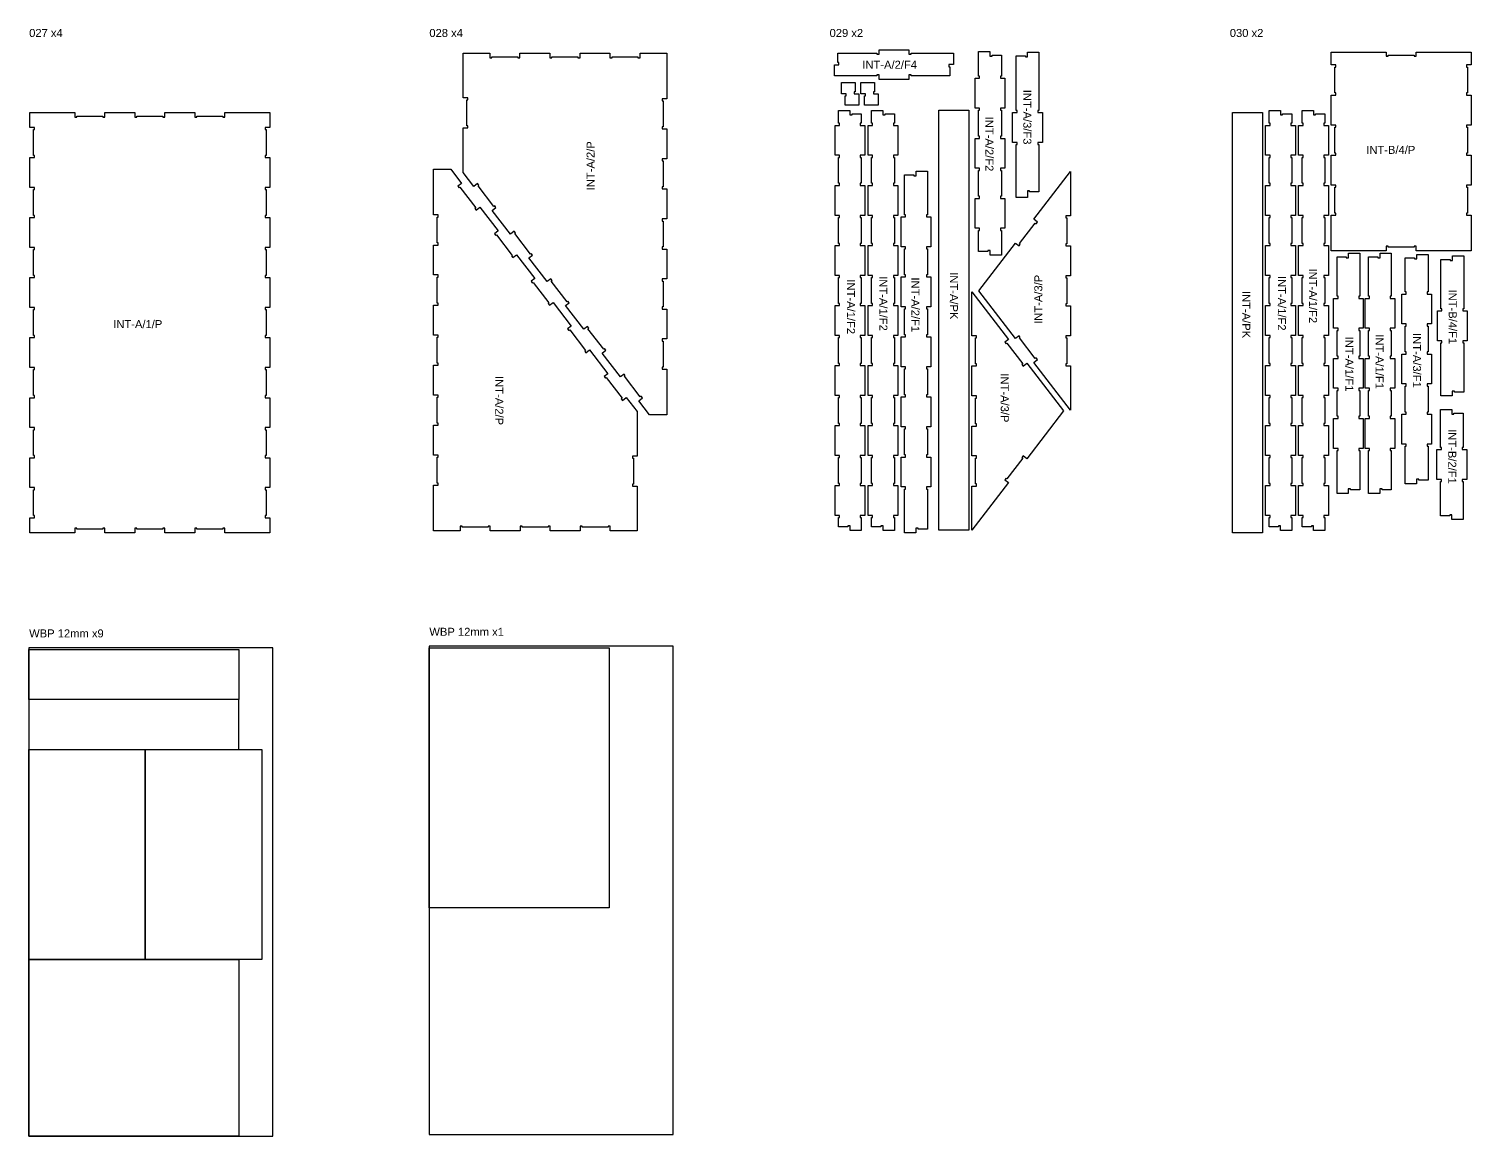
# Model space of a CAD drawing. Header units: millimetres. Extents: x -4719 to 10560, y -11118 to 9307.
# Drawn here: x -4650 to 2558, y -11118 to -5585 of the extents above; entities that cross this region are included whole.
import ezdxf

# ---------------------------------------------------------------- set-up
doc = ezdxf.new("R2010")
doc.units = ezdxf.units.MM
doc.header["$MEASUREMENT"] = 0
for name, color, linetype, true_color in [('00_SHEET_12MMWBP', 18, 'Continuous', 0x4c0000), ('0_SHEET_BIRCHPLY_2440X1220', 1, 'Continuous', 0xff0000), ('1_ANYTOOL_1MMDEEP_INSIDE', 2, 'Continuous', 0xffff00), ('6_ANYTOOL_CUTTHROUGH_OUTSI', 5, 'Continuous', 0x0000ff)]:
    doc.layers.add(name, color=color, linetype=linetype, true_color=true_color)
doc.styles.add('textstyle12', font='standard')
doc.styles.add('textstyle13', font='standard')
doc.styles.add('textstyle14', font='standard')
doc.styles.add('textstyle168', font='standard')
doc.styles.add('textstyle169', font='standard')
doc.styles.add('textstyle170', font='standard')
doc.styles.add('textstyle171', font='standard')
doc.styles.add('textstyle172', font='standard')
doc.styles.add('textstyle173', font='standard')
doc.styles.add('textstyle174', font='standard')
doc.styles.add('textstyle175', font='standard')
doc.styles.add('textstyle176', font='standard')
doc.styles.add('textstyle177', font='standard')
doc.styles.add('textstyle178', font='standard')
doc.styles.add('textstyle179', font='standard')
doc.styles.add('textstyle180', font='standard')
doc.styles.add('textstyle181', font='standard')
doc.styles.add('textstyle182', font='standard')
doc.styles.add('textstyle183', font='standard')
doc.styles.add('textstyle184', font='standard')
doc.styles.add('textstyle185', font='standard')
doc.styles.add('textstyle201', font='standard')
doc.styles.add('textstyle202', font='standard')
doc.styles.add('textstyle52', font='standard')
doc.styles.add('textstyle53', font='standard')
doc.styles.add('textstyle54', font='standard')
doc.styles.add('textstyle55', font='standard')

msp = doc.modelspace()

# ---------------------------------------------------------------- linework, layer by layer
at = {"layer": '00_SHEET_12MMWBP'}
for points in [[(-4649.6, -8677.8), (-4649.6, -11117.8), (-3429.6, -11117.8), (-3429.6, -8677.8)], [(-2649.6, -8669.7), (-2649.6, -11109.7), (-1429.6, -11109.7), (-1429.6, -8669.7)]]:
    msp.add_lwpolyline(points, close=True, dxfattribs=at)
at = {"layer": '6_ANYTOOL_CUTTHROUGH_OUTSI'}
for points in [[(-251.4, -5838.7), (-400.9, -5838.7), (-400.9, -5815.7), (-411.4, -5815.7), (-411.4, -5820.7), (-624, -5820.7), (-624, -5764.2), (-601, -5764.2), (-601, -5753.7), (-606, -5753.7), (-606, -5707.2), (-411.4, -5707.2), (-411.4, -5712.2), (-400.9, -5712.2), (-400.9, -5689.2), (-251.4, -5689.2), (-251.4, -5712.2), (-240.9, -5712.2), (-240.9, -5707.2), (-28.3, -5707.2), (-28.3, -5763.7), (-51.3, -5763.7), (-51.3, -5774.2), (-46.3, -5774.2), (-46.3, -5820.7), (-240.9, -5820.7), (-240.9, -5815.7), (-251.4, -5815.7)], [(-1548, -7513.3), (-1601.9, -7443.2), (-1583.7, -7429.2), (-1590.1, -7420.8), (-1594, -7423.9), (-1673, -7321.2), (-1669, -7318.2), (-1675.4, -7309.9), (-1693.7, -7323.9), (-1784.8, -7205.4), (-1766.6, -7191.4), (-1773, -7183.1), (-1776.9, -7186.1), (-1855.9, -7083.5), (-1851.9, -7080.4), (-1858.3, -7072.1), (-1876.6, -7086.1), (-1967.7, -6967.6), (-1949.5, -6953.6), (-1955.9, -6945.3), (-1959.9, -6948.3), (-2038.8, -6845.7), (-2034.9, -6842.6), (-2041.3, -6834.3), (-2059.5, -6848.3), (-2150.6, -6729.8), (-2132.4, -6715.8), (-2138.8, -6707.5), (-2142.8, -6710.5), (-2221.7, -6607.9), (-2217.8, -6604.8), (-2224.2, -6596.5), (-2242.4, -6610.5), (-2333.6, -6492), (-2315.3, -6478), (-2321.7, -6469.7), (-2325.7, -6472.7), (-2404.6, -6370.1), (-2400.7, -6367), (-2407.1, -6358.7), (-2425.3, -6372.7), (-2479.3, -6302.6), (-2479.3, -6079.9), (-2456.3, -6079.9), (-2456.3, -6069.4), (-2461.3, -6069.4), (-2461.3, -5939.9), (-2456.3, -5939.9), (-2456.3, -5929.4), (-2479.3, -5929.4), (-2479.3, -5706.8), (-2345.8, -5706.8), (-2345.8, -5729.8), (-2335.3, -5729.8), (-2335.3, -5724.8), (-2205.8, -5724.8), (-2205.8, -5729.8), (-2195.3, -5729.8), (-2195.3, -5706.8), (-2045.8, -5706.8), (-2045.8, -5729.8), (-2035.3, -5729.8), (-2035.3, -5724.8), (-1905.8, -5724.8), (-1905.8, -5729.8), (-1895.3, -5729.8), (-1895.3, -5706.8), (-1745.8, -5706.8), (-1745.8, -5729.8), (-1735.3, -5729.8), (-1735.3, -5724.8), (-1605.8, -5724.8), (-1605.8, -5729.8), (-1595.3, -5729.8), (-1595.3, -5706.8), (-1461.8, -5706.8), (-1461.8, -5934.8), (-1484.8, -5934.8), (-1484.8, -5945.3), (-1479.8, -5945.3), (-1479.8, -6074.8), (-1484.8, -6074.8), (-1484.8, -6085.3), (-1461.8, -6085.3), (-1461.8, -6234.8), (-1484.8, -6234.8), (-1484.8, -6245.3), (-1479.8, -6245.3), (-1479.8, -6374.8), (-1484.8, -6374.8), (-1484.8, -6385.3), (-1461.8, -6385.3), (-1461.8, -6534.8), (-1484.8, -6534.8), (-1484.8, -6545.3), (-1479.8, -6545.3), (-1479.8, -6674.8), (-1484.8, -6674.8), (-1484.8, -6685.3), (-1461.8, -6685.3), (-1461.8, -6834.8), (-1484.8, -6834.8), (-1484.8, -6845.3), (-1479.8, -6845.3), (-1479.8, -6974.8), (-1484.8, -6974.8), (-1484.8, -6985.3), (-1461.8, -6985.3), (-1461.8, -7134.8), (-1484.8, -7134.8), (-1484.8, -7145.3), (-1479.8, -7145.3), (-1479.8, -7274.8), (-1484.8, -7274.8), (-1484.8, -7285.3), (-1461.8, -7285.3), (-1461.8, -7513.3)], [(78.9, -6132.3), (101.9, -6132.3), (101.9, -6121.8), (96.9, -6121.8), (96.9, -5992.3), (101.9, -5992.3), (101.9, -5981.8), (78.9, -5981.8), (78.9, -5832.3), (101.9, -5832.3), (101.9, -5821.8), (96.9, -5821.8), (96.9, -5698.3), (153.4, -5698.3), (153.4, -5721.3), (163.9, -5721.3), (163.9, -5716.3), (210.4, -5716.3), (210.4, -5821.8), (205.4, -5821.8), (205.4, -5832.3), (228.4, -5832.3), (228.4, -5981.8), (205.4, -5981.8), (205.4, -5992.3), (210.4, -5992.3), (210.4, -6121.8), (205.4, -6121.8), (205.4, -6132.3), (228.4, -6132.3), (228.4, -6281.8), (205.4, -6281.8), (205.4, -6292.3), (210.4, -6292.3), (210.4, -6421.8), (205.4, -6421.8), (205.4, -6432.3), (228.4, -6432.3), (228.4, -6581.8), (205.4, -6581.8), (205.4, -6592.3), (210.4, -6592.3), (210.4, -6715.8), (153.9, -6715.8), (153.9, -6692.8), (143.4, -6692.8), (143.4, -6697.8), (96.9, -6697.8), (96.9, -6592.3), (101.9, -6592.3), (101.9, -6581.8), (78.9, -6581.8), (78.9, -6432.3), (101.9, -6432.3), (101.9, -6421.8), (96.9, -6421.8), (96.9, -6292.3), (101.9, -6292.3), (101.9, -6281.8), (78.9, -6281.8)], [(266.6, -6152.9), (266.6, -6003.4), (289.6, -6003.4), (289.6, -5992.9), (284.6, -5992.9), (284.5, -5720.4), (331, -5720.4), (331, -5725.4), (341.5, -5725.4), (341.5, -5702.4), (398, -5702.4), (398.1, -5992.9), (393.1, -5992.9), (393.1, -6003.4), (416.1, -6003.4), (416.1, -6152.9), (393.1, -6152.9), (393.1, -6163.4), (398.1, -6163.4), (398.1, -6400), (351.6, -6400), (351.6, -6395), (341.1, -6395), (341.1, -6427), (284.6, -6427), (284.6, -6163.4), (289.6, -6163.4), (289.6, -6152.9)], [(1858.6, -5916.2), (1881.6, -5916.2), (1881.6, -5905.7), (1876.6, -5905.7), (1876.6, -5776.2), (1881.6, -5776.2), (1881.6, -5765.7), (1858.6, -5765.7), (1858.6, -5702.5), (2133.1, -5702.5), (2133.2, -5721.5), (2143.7, -5721.5), (2143.7, -5716.5), (2273.2, -5716.5), (2273.2, -5721.5), (2283.7, -5721.5), (2283.6, -5702.5), (2558.1, -5702.5), (2558.1, -5765.7), (2535.1, -5765.7), (2535.1, -5776.2), (2540.1, -5776.2), (2540.1, -5905.7), (2535.1, -5905.7), (2535.1, -5916.2), (2558.1, -5916.2), (2558.1, -6065.7), (2535.1, -6065.7), (2535.1, -6076.2), (2540.1, -6076.2), (2540.1, -6205.7), (2535.1, -6205.7), (2535.1, -6216.2), (2558.1, -6216.2), (2558.1, -6365.7), (2535.1, -6365.7), (2535.1, -6376.2), (2540.1, -6376.2), (2540.1, -6505.7), (2535.1, -6505.7), (2535.1, -6516.2), (2558.1, -6516.2), (2558.1, -6694.8), (2283.6, -6694.8), (2283.6, -6671.8), (2273.1, -6671.8), (2273.1, -6676.8), (2143.6, -6676.8), (2143.6, -6671.8), (2133.1, -6671.8), (2133.1, -6694.8), (1858.6, -6694.8), (1858.6, -6516.2), (1881.6, -6516.2), (1881.6, -6505.7), (1876.6, -6505.7), (1876.6, -6376.2), (1881.6, -6376.2), (1881.6, -6365.7), (1858.6, -6365.7), (1858.6, -6216.2), (1881.6, -6216.2), (1881.6, -6205.7), (1876.6, -6205.7), (1876.6, -6076.2), (1881.6, -6076.2), (1881.6, -6065.7), (1858.6, -6065.7)], [(-501.8, -5966.8), (-570.4, -5966.8), (-570.4, -5919.8), (-565.4, -5919.8), (-565.4, -5909.8), (-588.4, -5909.8), (-588.4, -5852.8), (-519.8, -5852.8), (-519.8, -5899.8), (-524.8, -5899.8), (-524.8, -5909.8), (-501.8, -5909.8)], [(-404.8, -5966.8), (-473.4, -5966.8), (-473.4, -5919.8), (-468.4, -5919.8), (-468.4, -5909.8), (-491.4, -5909.8), (-491.4, -5852.8), (-422.8, -5852.8), (-422.8, -5899.8), (-427.8, -5899.8), (-427.8, -5909.8), (-404.8, -5909.8)], [(-4119.9, -6003), (-4119.9, -6026), (-4109.4, -6026), (-4109.4, -6021), (-3979.9, -6021), (-3979.9, -6026), (-3969.4, -6026), (-3969.4, -6003), (-3819.9, -6003), (-3819.9, -6026), (-3809.4, -6026), (-3809.4, -6021), (-3679.9, -6021), (-3679.9, -6026), (-3669.4, -6026), (-3669.4, -6003), (-3444.9, -6003), (-3444.9, -6077.5), (-3467.9, -6077.5), (-3467.9, -6088), (-3462.9, -6088), (-3462.9, -6217.5), (-3467.9, -6217.5), (-3467.9, -6228), (-3444.9, -6228), (-3444.9, -6377.5), (-3467.9, -6377.5), (-3467.9, -6388), (-3462.9, -6388), (-3462.9, -6517.5), (-3467.9, -6517.5), (-3467.9, -6528), (-3444.9, -6528), (-3444.9, -6677.5), (-3467.9, -6677.5), (-3467.9, -6688), (-3462.9, -6688), (-3462.9, -6817.5), (-3467.9, -6817.5), (-3467.9, -6828), (-3444.9, -6828), (-3444.9, -6977.5), (-3467.9, -6977.5), (-3467.9, -6988), (-3462.9, -6988), (-3462.9, -7117.5), (-3467.9, -7117.5), (-3467.9, -7128), (-3444.9, -7128), (-3444.9, -7277.5), (-3467.9, -7277.5), (-3467.9, -7288), (-3462.9, -7288), (-3462.9, -7417.5), (-3467.9, -7417.5), (-3467.9, -7428), (-3444.9, -7428), (-3444.9, -7577.5), (-3467.9, -7577.5), (-3467.9, -7588), (-3462.9, -7588), (-3462.9, -7717.5), (-3467.9, -7717.5), (-3467.9, -7728), (-3444.9, -7728), (-3444.9, -7877.5), (-3467.9, -7877.5), (-3467.9, -7888), (-3462.9, -7888), (-3462.9, -8017.5), (-3467.9, -8017.5), (-3467.9, -8028), (-3444.9, -8028), (-3444.9, -8102.5), (-3669.4, -8102.5), (-3669.4, -8079.5), (-3679.9, -8079.5), (-3679.9, -8084.5), (-3809.4, -8084.5), (-3809.4, -8079.5), (-3819.9, -8079.5), (-3819.9, -8102.5), (-3969.4, -8102.5), (-3969.4, -8079.5), (-3979.9, -8079.5), (-3979.9, -8084.5), (-4109.4, -8084.5), (-4109.4, -8079.5), (-4119.9, -8079.5), (-4119.9, -8102.5), (-4269.4, -8102.5), (-4269.4, -8079.5), (-4279.9, -8079.5), (-4279.9, -8084.5), (-4409.4, -8084.5), (-4409.4, -8079.5), (-4419.9, -8079.5), (-4419.9, -8102.5), (-4644.4, -8102.5), (-4644.4, -8028), (-4621.4, -8028), (-4621.4, -8017.5), (-4626.4, -8017.5), (-4626.4, -7888), (-4621.4, -7888), (-4621.4, -7877.5), (-4644.4, -7877.5), (-4644.4, -7728), (-4621.4, -7728), (-4621.4, -7717.5), (-4626.4, -7717.5), (-4626.4, -7588), (-4621.4, -7588), (-4621.4, -7577.5), (-4644.4, -7577.5), (-4644.4, -7428), (-4621.4, -7428), (-4621.4, -7417.5), (-4626.4, -7417.5), (-4626.4, -7288), (-4621.4, -7288), (-4621.4, -7277.5), (-4644.4, -7277.5), (-4644.4, -7128), (-4621.4, -7128), (-4621.4, -7117.5), (-4626.4, -7117.5), (-4626.4, -6988), (-4621.4, -6988), (-4621.4, -6977.5), (-4644.4, -6977.5), (-4644.4, -6828), (-4621.4, -6828), (-4621.4, -6817.5), (-4626.4, -6817.5), (-4626.4, -6688), (-4621.4, -6688), (-4621.4, -6677.5), (-4644.4, -6677.5), (-4644.4, -6528), (-4621.4, -6528), (-4621.4, -6517.5), (-4626.4, -6517.5), (-4626.4, -6388), (-4621.4, -6388), (-4621.4, -6377.5), (-4644.4, -6377.5), (-4644.4, -6228), (-4621.4, -6228), (-4621.4, -6217.5), (-4626.4, -6217.5), (-4626.4, -6088), (-4621.4, -6088), (-4621.4, -6077.5), (-4644.4, -6077.5), (-4644.4, -6003), (-4419.9, -6003), (-4419.9, -6026), (-4409.4, -6026), (-4409.4, -6021), (-4279.9, -6021), (-4279.9, -6026), (-4269.4, -6026), (-4269.4, -6003)], [(-471.4, -6217), (-494.4, -6217), (-494.4, -6227.5), (-489.4, -6227.5), (-489.4, -6357), (-494.4, -6357), (-494.4, -6367.5), (-471.4, -6367.5), (-471.4, -6517), (-494.4, -6517), (-494.4, -6527.5), (-489.4, -6527.5), (-489.4, -6657), (-494.4, -6657), (-494.4, -6667.5), (-471.4, -6667.5), (-471.4, -6817), (-494.4, -6817), (-494.4, -6827.5), (-489.4, -6827.5), (-489.4, -6957), (-494.4, -6957), (-494.4, -6967.5), (-471.4, -6967.5), (-471.4, -7117), (-494.4, -7117), (-494.4, -7127.5), (-489.4, -7127.5), (-489.4, -7257), (-494.4, -7257), (-494.4, -7267.5), (-471.4, -7267.5), (-471.4, -7417), (-494.4, -7417), (-494.4, -7427.5), (-489.4, -7427.5), (-489.4, -7557), (-494.4, -7557), (-494.4, -7567.5), (-471.4, -7567.5), (-471.4, -7717), (-494.4, -7717), (-494.4, -7727.5), (-489.4, -7727.5), (-489.4, -7857), (-494.4, -7857), (-494.4, -7867.5), (-471.4, -7867.5), (-471.4, -8017), (-494.4, -8017), (-494.4, -8027.5), (-489.4, -8027.5), (-489.4, -8092), (-545.9, -8092), (-545.9, -8069), (-556.4, -8069), (-556.4, -8074), (-602.9, -8074), (-602.9, -8027.5), (-597.9, -8027.5), (-597.9, -8017), (-620.9, -8017), (-620.9, -7867.5), (-597.9, -7867.5), (-597.9, -7857), (-602.9, -7857), (-602.9, -7727.5), (-597.9, -7727.5), (-597.9, -7717), (-620.9, -7717), (-620.9, -7567.5), (-597.9, -7567.5), (-597.9, -7557), (-602.9, -7557), (-602.9, -7427.5), (-597.9, -7427.5), (-597.9, -7417), (-620.9, -7417), (-620.9, -7267.5), (-597.9, -7267.5), (-597.9, -7257), (-602.9, -7257), (-602.9, -7127.5), (-597.9, -7127.5), (-597.9, -7117), (-620.9, -7117), (-620.9, -6967.5), (-597.9, -6967.5), (-597.9, -6957), (-602.9, -6957), (-602.9, -6827.5), (-597.9, -6827.5), (-597.9, -6817), (-620.9, -6817), (-620.9, -6667.5), (-597.9, -6667.5), (-597.9, -6657), (-602.9, -6657), (-602.9, -6527.5), (-597.9, -6527.5), (-597.9, -6517), (-620.9, -6517), (-620.9, -6367.5), (-597.9, -6367.5), (-597.9, -6357), (-602.9, -6357), (-602.9, -6227.5), (-597.9, -6227.5), (-597.9, -6217), (-620.9, -6217), (-620.9, -6067.5), (-597.9, -6067.5), (-597.9, -6057), (-602.9, -6057), (-602.9, -5992.5), (-546.4, -5992.5), (-546.4, -6015.5), (-535.9, -6015.5), (-535.9, -6010.5), (-489.4, -6010.5), (-489.4, -6057), (-494.4, -6057), (-494.4, -6067.5), (-471.4, -6067.5)], [(-306.4, -6217), (-329.4, -6217), (-329.4, -6227.5), (-324.4, -6227.5), (-324.4, -6357), (-329.4, -6357), (-329.4, -6367.5), (-306.4, -6367.5), (-306.4, -6517), (-329.4, -6517), (-329.4, -6527.5), (-324.4, -6527.5), (-324.4, -6657), (-329.4, -6657), (-329.4, -6667.5), (-306.4, -6667.5), (-306.4, -6817), (-329.4, -6817), (-329.4, -6827.5), (-324.4, -6827.5), (-324.4, -6957), (-329.4, -6957), (-329.4, -6967.5), (-306.4, -6967.5), (-306.4, -7117), (-329.4, -7117), (-329.4, -7127.5), (-324.4, -7127.5), (-324.4, -7257), (-329.4, -7257), (-329.4, -7267.5), (-306.4, -7267.5), (-306.4, -7417), (-329.4, -7417), (-329.4, -7427.5), (-324.4, -7427.5), (-324.4, -7557), (-329.4, -7557), (-329.4, -7567.5), (-306.4, -7567.5), (-306.4, -7717), (-329.4, -7717), (-329.4, -7727.5), (-324.4, -7727.5), (-324.4, -7857), (-329.4, -7857), (-329.4, -7867.5), (-306.4, -7867.5), (-306.4, -8017), (-329.4, -8017), (-329.4, -8027.5), (-324.4, -8027.5), (-324.4, -8092), (-380.9, -8092), (-380.9, -8069), (-391.4, -8069), (-391.4, -8074), (-437.9, -8074), (-437.9, -8027.5), (-432.9, -8027.5), (-432.9, -8017), (-455.9, -8017), (-455.9, -7867.5), (-432.9, -7867.5), (-432.9, -7857), (-437.9, -7857), (-437.9, -7727.5), (-432.9, -7727.5), (-432.9, -7717), (-455.9, -7717), (-455.9, -7567.5), (-432.9, -7567.5), (-432.9, -7557), (-437.9, -7557), (-437.9, -7427.5), (-432.9, -7427.5), (-432.9, -7417), (-455.9, -7417), (-455.9, -7267.5), (-432.9, -7267.5), (-432.9, -7257), (-437.9, -7257), (-437.9, -7127.5), (-432.9, -7127.5), (-432.9, -7117), (-455.9, -7117), (-455.9, -6967.5), (-432.9, -6967.5), (-432.9, -6957), (-437.9, -6957), (-437.9, -6827.5), (-432.9, -6827.5), (-432.9, -6817), (-455.9, -6817), (-455.9, -6667.5), (-432.9, -6667.5), (-432.9, -6657), (-437.9, -6657), (-437.9, -6527.5), (-432.9, -6527.5), (-432.9, -6517), (-455.9, -6517), (-455.9, -6367.5), (-432.9, -6367.5), (-432.9, -6357), (-437.9, -6357), (-437.9, -6227.5), (-432.9, -6227.5), (-432.9, -6217), (-455.9, -6217), (-455.9, -6067.5), (-432.9, -6067.5), (-432.9, -6057), (-437.9, -6057), (-437.9, -5992.5), (-381.4, -5992.5), (-381.4, -6015.5), (-370.9, -6015.5), (-370.9, -6010.5), (-324.4, -6010.5), (-324.4, -6057), (-329.4, -6057), (-329.4, -6067.5), (-306.4, -6067.5)], [(-102.1, -5990.9), (47.5, -5990.9), (47.5, -8090.4), (-102.1, -8090.4)], [(1515.2, -6003), (1515.2, -8102.5), (1365.6, -8102.5), (1365.6, -6003)], [(1605.2, -5992.5), (1605.2, -6015.5), (1615.7, -6015.5), (1615.7, -6010.5), (1662.2, -6010.5), (1662.2, -6057), (1657.2, -6057), (1657.2, -6067.5), (1680.2, -6067.5), (1680.2, -6217), (1657.2, -6217), (1657.2, -6227.5), (1662.2, -6227.5), (1662.2, -6357), (1657.2, -6357), (1657.2, -6367.5), (1680.2, -6367.5), (1680.2, -6517), (1657.2, -6517), (1657.2, -6527.5), (1662.2, -6527.5), (1662.2, -6657), (1657.2, -6657), (1657.2, -6667.5), (1680.2, -6667.5), (1680.2, -6817), (1657.2, -6817), (1657.2, -6827.5), (1662.2, -6827.5), (1662.2, -6957), (1657.2, -6957), (1657.2, -6967.5), (1680.2, -6967.5), (1680.2, -7117), (1657.2, -7117), (1657.2, -7127.5), (1662.2, -7127.5), (1662.2, -7257), (1657.2, -7257), (1657.2, -7267.5), (1680.2, -7267.5), (1680.2, -7417), (1657.2, -7417), (1657.2, -7427.5), (1662.2, -7427.5), (1662.2, -7557), (1657.2, -7557), (1657.2, -7567.5), (1680.2, -7567.5), (1680.2, -7717), (1657.2, -7717), (1657.2, -7727.5), (1662.2, -7727.5), (1662.2, -7857), (1657.2, -7857), (1657.2, -7867.5), (1680.2, -7867.5), (1680.2, -8017), (1657.2, -8017), (1657.2, -8027.5), (1662.2, -8027.5), (1662.2, -8092), (1605.7, -8092), (1605.7, -8069), (1595.2, -8069), (1595.2, -8074), (1548.7, -8074), (1548.7, -8027.5), (1553.7, -8027.5), (1553.7, -8017), (1530.7, -8017), (1530.7, -7867.5), (1553.7, -7867.5), (1553.7, -7857), (1548.7, -7857), (1548.7, -7727.5), (1553.7, -7727.5), (1553.7, -7717), (1530.7, -7717), (1530.7, -7567.5), (1553.7, -7567.5), (1553.7, -7557), (1548.7, -7557), (1548.7, -7427.5), (1553.7, -7427.5), (1553.7, -7417), (1530.7, -7417), (1530.7, -7267.5), (1553.7, -7267.5), (1553.7, -7257), (1548.7, -7257), (1548.7, -7127.5), (1553.7, -7127.5), (1553.7, -7117), (1530.7, -7117), (1530.7, -6967.5), (1553.7, -6967.5), (1553.7, -6957), (1548.7, -6957), (1548.7, -6827.5), (1553.7, -6827.5), (1553.7, -6817), (1530.7, -6817), (1530.7, -6667.5), (1553.7, -6667.5), (1553.7, -6657), (1548.7, -6657), (1548.7, -6527.5), (1553.7, -6527.5), (1553.7, -6517), (1530.7, -6517), (1530.7, -6367.5), (1553.7, -6367.5), (1553.7, -6357), (1548.7, -6357), (1548.7, -6227.5), (1553.7, -6227.5), (1553.7, -6217), (1530.7, -6217), (1530.7, -6067.5), (1553.7, -6067.5), (1553.7, -6057), (1548.7, -6057), (1548.7, -5992.5)], [(1713.7, -5992.5), (1770.2, -5992.5), (1770.2, -6015.5), (1780.7, -6015.5), (1780.7, -6010.5), (1827.2, -6010.5), (1827.2, -6057), (1822.2, -6057), (1822.2, -6067.5), (1845.2, -6067.5), (1845.2, -6217), (1822.2, -6217), (1822.2, -6227.5), (1827.2, -6227.5), (1827.2, -6357), (1822.2, -6357), (1822.2, -6367.5), (1845.2, -6367.5), (1845.2, -6517), (1822.2, -6517), (1822.2, -6527.5), (1827.2, -6527.5), (1827.2, -6657), (1822.2, -6657), (1822.2, -6667.5), (1845.2, -6667.5), (1845.2, -6817), (1822.2, -6817), (1822.2, -6827.5), (1827.2, -6827.5), (1827.2, -6957), (1822.2, -6957), (1822.2, -6967.5), (1845.2, -6967.5), (1845.2, -7117), (1822.2, -7117), (1822.2, -7127.5), (1827.2, -7127.5), (1827.2, -7257), (1822.2, -7257), (1822.2, -7267.5), (1845.2, -7267.5), (1845.2, -7417), (1822.2, -7417), (1822.2, -7427.5), (1827.2, -7427.5), (1827.2, -7557), (1822.2, -7557), (1822.2, -7567.5), (1845.2, -7567.5), (1845.2, -7717), (1822.2, -7717), (1822.2, -7727.5), (1827.2, -7727.5), (1827.2, -7857), (1822.2, -7857), (1822.2, -7867.5), (1845.2, -7867.5), (1845.2, -8017), (1822.2, -8017), (1822.2, -8027.5), (1827.2, -8027.5), (1827.2, -8092), (1770.7, -8092), (1770.7, -8069), (1760.2, -8069), (1760.2, -8074), (1713.7, -8074), (1713.7, -8027.5), (1718.7, -8027.5), (1718.7, -8017), (1695.7, -8017), (1695.7, -7867.5), (1718.7, -7867.5), (1718.7, -7857), (1713.7, -7857), (1713.7, -7727.5), (1718.7, -7727.5), (1718.7, -7717), (1695.7, -7717), (1695.7, -7567.5), (1718.7, -7567.5), (1718.7, -7557), (1713.7, -7557), (1713.7, -7427.5), (1718.7, -7427.5), (1718.7, -7417), (1695.7, -7417), (1695.7, -7267.5), (1718.7, -7267.5), (1718.7, -7257), (1713.7, -7257), (1713.7, -7127.5), (1718.7, -7127.5), (1718.7, -7117), (1695.7, -7117), (1695.7, -6967.5), (1718.7, -6967.5), (1718.7, -6957), (1713.7, -6957), (1713.7, -6827.5), (1718.7, -6827.5), (1718.7, -6817), (1695.7, -6817), (1695.7, -6667.5), (1718.7, -6667.5), (1718.7, -6657), (1713.7, -6657), (1713.7, -6527.5), (1718.7, -6527.5), (1718.7, -6517), (1695.7, -6517), (1695.7, -6367.5), (1718.7, -6367.5), (1718.7, -6357), (1713.7, -6357), (1713.7, -6227.5), (1718.7, -6227.5), (1718.7, -6217), (1695.7, -6217), (1695.7, -6067.5), (1718.7, -6067.5), (1718.7, -6057), (1713.7, -6057)], [(-1610.3, -7720.4), (-1633.3, -7720.4), (-1633.3, -7730.9), (-1628.3, -7730.9), (-1628.3, -7860.4), (-1633.3, -7860.4), (-1633.3, -7870.9), (-1610.3, -7870.9), (-1610.3, -8093.5), (-1743.8, -8093.5), (-1743.8, -8070.5), (-1754.3, -8070.5), (-1754.3, -8075.5), (-1883.8, -8075.5), (-1883.8, -8070.5), (-1894.3, -8070.5), (-1894.3, -8093.5), (-2043.8, -8093.5), (-2043.8, -8070.5), (-2054.3, -8070.5), (-2054.3, -8075.5), (-2183.8, -8075.5), (-2183.8, -8070.5), (-2194.3, -8070.5), (-2194.3, -8093.5), (-2343.8, -8093.5), (-2343.8, -8070.5), (-2354.3, -8070.5), (-2354.3, -8075.5), (-2483.8, -8075.5), (-2483.8, -8070.5), (-2494.3, -8070.5), (-2494.3, -8093.5), (-2627.8, -8093.5), (-2627.8, -7865.5), (-2604.8, -7865.5), (-2604.8, -7855), (-2609.8, -7855), (-2609.8, -7725.5), (-2604.8, -7725.5), (-2604.8, -7715), (-2627.8, -7715), (-2627.8, -7565.5), (-2604.8, -7565.5), (-2604.8, -7555), (-2609.8, -7555), (-2609.8, -7425.5), (-2604.8, -7425.5), (-2604.8, -7415), (-2627.8, -7415), (-2627.8, -7265.5), (-2604.8, -7265.5), (-2604.8, -7255), (-2609.8, -7255), (-2609.8, -7125.5), (-2604.8, -7125.5), (-2604.8, -7115), (-2627.8, -7115), (-2627.8, -6965.5), (-2604.8, -6965.5), (-2604.8, -6955), (-2609.8, -6955), (-2609.8, -6825.5), (-2604.8, -6825.5), (-2604.8, -6815), (-2627.8, -6815), (-2627.8, -6665.5), (-2604.8, -6665.5), (-2604.8, -6655), (-2609.8, -6655), (-2609.8, -6525.5), (-2604.8, -6525.5), (-2604.8, -6515), (-2627.8, -6515), (-2627.8, -6287), (-2541.6, -6287), (-2487.6, -6357.1), (-2505.9, -6371.1), (-2499.5, -6379.4), (-2495.5, -6376.4), (-2416.6, -6479), (-2420.5, -6482.1), (-2414.1, -6490.4), (-2395.9, -6476.4), (-2304.7, -6594.9), (-2323, -6608.9), (-2316.6, -6617.2), (-2312.6, -6614.2), (-2233.6, -6716.8), (-2237.6, -6719.9), (-2231.2, -6728.2), (-2213, -6714.2), (-2121.8, -6832.7), (-2140.1, -6846.7), (-2133.6, -6855), (-2129.7, -6852), (-2050.7, -6954.6), (-2054.7, -6957.6), (-2048.3, -6966), (-2030.1, -6951.9), (-1938.9, -7070.4), (-1957.1, -7084.5), (-1950.7, -7092.8), (-1946.8, -7089.7), (-1867.8, -7192.4), (-1871.8, -7195.4), (-1865.4, -7203.8), (-1847.1, -7189.7), (-1756, -7308.2), (-1774.2, -7322.2), (-1767.8, -7330.6), (-1763.9, -7327.5), (-1684.9, -7430.2), (-1688.9, -7433.2), (-1682.5, -7441.5), (-1664.2, -7427.5), (-1610.3, -7497.6)], [(-215.9, -6296), (-159.4, -6296), (-159.4, -6514), (-164.4, -6514), (-164.4, -6524.5), (-141.4, -6524.5), (-141.4, -6674), (-164.4, -6674), (-164.4, -6684.5), (-159.4, -6684.5), (-159.4, -6814), (-164.4, -6814), (-164.4, -6824.5), (-141.4, -6824.5), (-141.4, -6974), (-164.4, -6974), (-164.4, -6984.5), (-159.4, -6984.5), (-159.4, -7114), (-164.4, -7114), (-164.4, -7124.5), (-141.4, -7124.5), (-141.4, -7274), (-164.4, -7274), (-164.4, -7284.5), (-159.4, -7284.5), (-159.4, -7414), (-164.4, -7414), (-164.4, -7424.5), (-141.4, -7424.5), (-141.4, -7574), (-164.4, -7574), (-164.4, -7584.5), (-159.4, -7584.5), (-159.4, -7714), (-164.4, -7714), (-164.4, -7724.5), (-141.4, -7724.5), (-141.4, -7874), (-164.4, -7874), (-164.4, -7884.5), (-159.4, -7884.5), (-159.4, -8084.5), (-205.9, -8084.5), (-205.9, -8079.5), (-216.4, -8079.5), (-216.4, -8102.5), (-272.9, -8102.5), (-272.9, -7884.5), (-267.9, -7884.5), (-267.9, -7874), (-290.9, -7874), (-290.9, -7724.5), (-267.9, -7724.5), (-267.9, -7714), (-272.9, -7714), (-272.9, -7584.5), (-267.9, -7584.5), (-267.9, -7574), (-290.9, -7574), (-290.9, -7424.5), (-267.9, -7424.5), (-267.9, -7414), (-272.9, -7414), (-272.9, -7284.5), (-267.9, -7284.5), (-267.9, -7274), (-290.9, -7274), (-290.9, -7124.5), (-267.9, -7124.5), (-267.9, -7114), (-272.9, -7114), (-272.9, -6984.5), (-267.9, -6984.5), (-267.9, -6974), (-290.9, -6974), (-290.9, -6824.5), (-267.9, -6824.5), (-267.9, -6814), (-272.9, -6814), (-272.9, -6684.5), (-267.9, -6684.5), (-267.9, -6674), (-290.9, -6674), (-290.9, -6524.5), (-267.9, -6524.5), (-267.9, -6514), (-272.9, -6514), (-272.9, -6314), (-226.4, -6314), (-226.4, -6319), (-215.9, -6319)], [(280.4, -6655.9), (298.6, -6669.9), (305, -6661.6), (301.1, -6658.5), (380, -6555.9), (384, -6558.9), (390.4, -6550.6), (372.2, -6536.6), (555.1, -6298.7), (555.1, -6518.9), (532.1, -6518.9), (532.1, -6529.4), (537.1, -6529.4), (537.1, -6658.9), (532.1, -6658.9), (532.1, -6669.4), (555.1, -6669.4), (555.1, -6818.9), (532.1, -6818.9), (532.1, -6829.4), (537.1, -6829.4), (537.1, -6958.9), (532.1, -6958.9), (532.1, -6969.4), (555.1, -6969.4), (555.1, -7118.9), (532.1, -7118.9), (532.1, -7129.4), (537.1, -7129.4), (537.1, -7258.9), (532.1, -7258.9), (532.1, -7269.4), (555.1, -7269.4), (555.1, -7489.6), (372.2, -7251.7), (390.4, -7237.7), (384, -7229.4), (380, -7232.4), (301.1, -7129.8), (305, -7126.7), (298.6, -7118.4), (280.4, -7132.4), (97.1, -6894.1)], [(1887.7, -6724.7), (1934.2, -6724.7), (1934.2, -6729.7), (1944.7, -6729.7), (1944.7, -6706.7), (2001.2, -6706.7), (2001.2, -6921.2), (1996.2, -6921.2), (1996.2, -6931.7), (2019.2, -6931.7), (2019.2, -7081.2), (1996.2, -7081.2), (1996.2, -7091.7), (2001.2, -7091.7), (2001.2, -7221.2), (1996.2, -7221.2), (1996.2, -7231.7), (2019.2, -7231.7), (2019.2, -7381.2), (1996.2, -7381.2), (1996.2, -7391.7), (2001.2, -7391.7), (2001.2, -7521.2), (1996.2, -7521.2), (1996.2, -7531.7), (2019.2, -7531.7), (2019.2, -7681.2), (1996.2, -7681.2), (1996.2, -7691.7), (2001.2, -7691.7), (2001.2, -7888.2), (1954.7, -7888.2), (1954.7, -7883.2), (1944.2, -7883.2), (1944.2, -7906.2), (1887.7, -7906.2), (1887.7, -7691.7), (1892.7, -7691.7), (1892.7, -7681.2), (1869.7, -7681.2), (1869.7, -7531.7), (1892.7, -7531.7), (1892.7, -7521.2), (1887.7, -7521.2), (1887.7, -7391.7), (1892.7, -7391.7), (1892.7, -7381.2), (1869.7, -7381.2), (1869.7, -7231.7), (1892.7, -7231.7), (1892.7, -7221.2), (1887.7, -7221.2), (1887.7, -7091.7), (1892.7, -7091.7), (1892.7, -7081.2), (1869.7, -7081.2), (1869.7, -6931.7), (1892.7, -6931.7), (1892.7, -6921.2), (1887.7, -6921.2)], [(2045.7, -6724.7), (2092.2, -6724.7), (2092.2, -6729.7), (2102.7, -6729.7), (2102.7, -6706.7), (2159.2, -6706.7), (2159.2, -6921.2), (2154.2, -6921.2), (2154.2, -6931.7), (2177.2, -6931.7), (2177.2, -7081.2), (2154.2, -7081.2), (2154.2, -7091.7), (2159.2, -7091.7), (2159.2, -7221.2), (2154.2, -7221.2), (2154.2, -7231.7), (2177.2, -7231.7), (2177.2, -7381.2), (2154.2, -7381.2), (2154.2, -7391.7), (2159.2, -7391.7), (2159.2, -7521.2), (2154.2, -7521.2), (2154.2, -7531.7), (2177.2, -7531.7), (2177.2, -7681.2), (2154.2, -7681.2), (2154.2, -7691.7), (2159.2, -7691.7), (2159.2, -7888.2), (2112.7, -7888.2), (2112.7, -7883.2), (2102.2, -7883.2), (2102.2, -7906.2), (2045.7, -7906.2), (2045.7, -7691.7), (2050.7, -7691.7), (2050.7, -7681.2), (2027.7, -7681.2), (2027.7, -7531.7), (2050.7, -7531.7), (2050.7, -7521.2), (2045.7, -7521.2), (2045.7, -7391.7), (2050.7, -7391.7), (2050.7, -7381.2), (2027.7, -7381.2), (2027.7, -7231.7), (2050.7, -7231.7), (2050.7, -7221.2), (2045.7, -7221.2), (2045.7, -7091.7), (2050.7, -7091.7), (2050.7, -7081.2), (2027.7, -7081.2), (2027.7, -6931.7), (2050.7, -6931.7), (2050.7, -6921.2), (2045.7, -6921.2)], [(2229.1, -6729.9), (2275.6, -6729.9), (2275.6, -6734.9), (2286.1, -6734.9), (2286.1, -6711.9), (2342.6, -6711.9), (2342.6, -6899.6), (2337.6, -6899.6), (2337.6, -6910.1), (2360.6, -6910.1), (2360.6, -7059.6), (2337.6, -7059.6), (2337.6, -7070.1), (2342.6, -7070.1), (2342.6, -7199.6), (2337.6, -7199.6), (2337.6, -7210.1), (2360.6, -7210.1), (2360.6, -7359.6), (2337.6, -7359.6), (2337.6, -7370.1), (2342.6, -7370.1), (2342.6, -7499.6), (2337.6, -7499.6), (2337.6, -7510.1), (2360.6, -7510.1), (2360.6, -7659.6), (2337.6, -7659.6), (2337.6, -7670.1), (2342.6, -7670.1), (2342.6, -7839.7), (2296.1, -7839.7), (2296.1, -7834.7), (2285.6, -7834.7), (2285.6, -7857.7), (2229.1, -7857.7), (2229.1, -7670.1), (2234.1, -7670.1), (2234.1, -7659.6), (2211.1, -7659.6), (2211.1, -7510.1), (2234.1, -7510.1), (2234.1, -7499.6), (2229.1, -7499.6), (2229.1, -7370.1), (2234.1, -7370.1), (2234.1, -7359.6), (2211.1, -7359.6), (2211.1, -7210.1), (2234.1, -7210.1), (2234.1, -7199.6), (2229.1, -7199.6), (2229.1, -7070.1), (2234.1, -7070.1), (2234.1, -7059.6), (2211.1, -7059.6), (2211.1, -6910.1), (2234.1, -6910.1), (2234.1, -6899.6), (2229.1, -6899.6)], [(2407.3, -6737.1), (2453.8, -6737.1), (2453.8, -6742.1), (2464.3, -6742.1), (2464.3, -6719.1), (2520.8, -6719.1), (2520.8, -6983.6), (2515.8, -6983.6), (2515.8, -6994.1), (2538.8, -6994.1), (2538.8, -7143.6), (2515.8, -7143.6), (2515.8, -7154.1), (2520.8, -7154.1), (2520.8, -7400.6), (2474.3, -7400.6), (2474.3, -7395.6), (2463.8, -7395.6), (2463.8, -7418.6), (2407.3, -7418.6), (2407.3, -7154.1), (2412.3, -7154.1), (2412.3, -7143.6), (2389.3, -7143.6), (2389.3, -6994.1), (2412.3, -6994.1), (2412.3, -6983.6), (2407.3, -6983.6)], [(63, -6899.1), (246, -7136.9), (227.8, -7150.9), (234.2, -7159.3), (238.1, -7156.2), (317.1, -7258.9), (313.1, -7261.9), (319.5, -7270.2), (337.8, -7256.2), (521.1, -7494.5), (337.8, -7732.8), (319.5, -7718.8), (313.1, -7727.1), (317.1, -7730.1), (238.1, -7832.8), (234.2, -7829.7), (227.8, -7838), (246, -7852.1), (63, -8089.9), (63, -7869.7), (86, -7869.7), (86, -7859.2), (81, -7859.2), (81, -7729.7), (86, -7729.7), (86, -7719.2), (63, -7719.2), (63, -7569.7), (86, -7569.7), (86, -7559.2), (81, -7559.2), (81, -7429.7), (86, -7429.7), (86, -7419.2), (63, -7419.2), (63, -7269.7), (86, -7269.7), (86, -7259.2), (81, -7259.2), (81, -7129.7), (86, -7129.7), (86, -7119.2), (63, -7119.2)], [(2405.1, -7487.1), (2461.6, -7487.1), (2461.6, -7510.1), (2472.1, -7510.1), (2472.1, -7505.1), (2518.6, -7505.1), (2518.6, -7676.6), (2513.6, -7676.6), (2513.6, -7687.1), (2536.6, -7687.1), (2536.6, -7836.6), (2513.6, -7836.6), (2513.6, -7847.1), (2518.6, -7847.1), (2518.6, -8036.6), (2462.1, -8036.6), (2462.1, -8013.6), (2451.6, -8013.6), (2451.6, -8018.6), (2405.1, -8018.6), (2405.1, -7847.1), (2410.1, -7847.1), (2410.1, -7836.6), (2387.1, -7836.6), (2387.1, -7687.1), (2410.1, -7687.1), (2410.1, -7676.6), (2405.1, -7676.6)], [(-4649.6, -8685.8), (-3599.6, -8685.8), (-3599.6, -8935.8), (-4649.6, -8935.8)], [(-2649.6, -8677.8), (-1749.6, -8677.8), (-1749.6, -9977.8), (-2649.6, -9977.8)], [(-3599.6, -8935.8), (-4649.6, -8935.8), (-4649.6, -9185.8), (-3599.6, -9185.8)], [(-4649.6, -9185.8), (-4067.6, -9185.8), (-4067.6, -10235.8), (-4649.6, -10235.8)], [(-4067.6, -9185.8), (-3485.6, -9185.8), (-3485.6, -10235.8), (-4067.6, -10235.8)], [(-4649.6, -10235.8), (-3599.6, -10235.8), (-3599.6, -11117.8), (-4649.6, -11117.8)]]:
    msp.add_lwpolyline(points, close=True, dxfattribs=at)

# ---------------------------------------------------------------- texts
at = {"layer": '00_SHEET_12MMWBP', "char_height": 40, "attachment_point": 1}
for s, insert, width, style in [('\\fArial;WBP 12mm x9', (-4648.1, -8585.8), 406.747, 'textstyle201'), ('\\fArial;WBP 12mm x1', (-2648.1, -8577.8), 399.036, 'textstyle202')]:
    msp.add_mtext(s, dxfattribs=dict(at, insert=insert, width=width, style=style))
at = {"layer": '0_SHEET_BIRCHPLY_2440X1220', "char_height": 40, "attachment_point": 1}
for s, insert, width, style in [('\\fArial;027 x4', (-4648.1, -5585.8), 201.928, 'textstyle52'), ('\\fArial;028 x4', (-2648.1, -5585.8), 201.928, 'textstyle53'), ('\\fArial;029 x2', (-648.1, -5585.8), 201.205, 'textstyle54'), ('\\fArial;030 x2', (1351.9, -5585.8), 201.205, 'textstyle55')]:
    msp.add_mtext(s, dxfattribs=dict(at, insert=insert, width=width, style=style))
at = {"layer": '1_ANYTOOL_1MMDEEP_INSIDE', "char_height": 40, "attachment_point": 1}
for s, insert, width, style in [('\\fArial;INT-A/2/F4', (-484.5, -5744.4), 303.614, 'textstyle12'), ('\\fArial;INT-B/4/P', (2033.8, -6169.7), 275.663, 'textstyle185'), ('\\fArial;INT-A/1/P', (-4227.9, -7040.4), 275.663, 'textstyle168')]:
    msp.add_mtext(s, dxfattribs=dict(at, insert=insert, width=width, style=style))
for s, insert, width, rotation, style in [('\\fArial;INT-A/3/F3', (360.1, -5889.6), 303.614, 270, 'textstyle176'), ('\\fArial;INT-A/2/F2', (170.7, -6024), 302.892, 270, 'textstyle175'), ('\\fArial;INT-A/2/P', (-1862.3, -6391.9), 275.663, 90, 'textstyle14'), ('\\fArial;INT-A/1/F2', (-521.1, -6837), 302.892, 270, 'textstyle171'), ('\\fArial;INT-A/1/F2', (-359.2, -6820.8), 302.892, 270, 'textstyle172'), ('\\fArial;INT-A/2/F1', (-199.1, -6827.2), 295.904, 270, 'textstyle173'), ('\\fArial;INT-A/PK', (-6.6, -6801), 268.916, 270, 'textstyle174'), ('\\fArial;INT-A/3/P', (375, -7059.2), 275.663, 90, 'textstyle169'), ('\\fArial;INT-A/1/F2', (1632.1, -6819.6), 302.892, 270, 'textstyle178'), ('\\fArial;INT-A/1/F2', (1787.8, -6782.5), 302.892, 270, 'textstyle179'), ('\\fArial;INT-A/PK', (1454.6, -6894.7), 268.916, 270, 'textstyle177'), ('\\fArial;INT-B/4/F1', (2486.1, -6887.6), 295.904, 270, 'textstyle183'), ('\\fArial;INT-A/1/F1', (1969.3, -7123.4), 295.904, 270, 'textstyle180'), ('\\fArial;INT-A/1/F1', (2120.4, -7111.2), 295.904, 270, 'textstyle181'), ('\\fArial;INT-A/3/F1', (2307.3, -7105.2), 295.904, 270, 'textstyle182'), ('\\fArial;INT-A/2/P', (-2278.8, -7319.9), 275.663, 270, 'textstyle13'), ('\\fArial;INT-A/3/P', (247.5, -7306.5), 275.663, 270, 'textstyle170'), ('\\fArial;INT-B/2/F1', (2483.7, -7585.2), 295.904, 270, 'textstyle184')]:
    msp.add_mtext(s, dxfattribs=dict(at, insert=insert, width=width, rotation=rotation, style=style))

doc.saveas('drawing.dxf')
